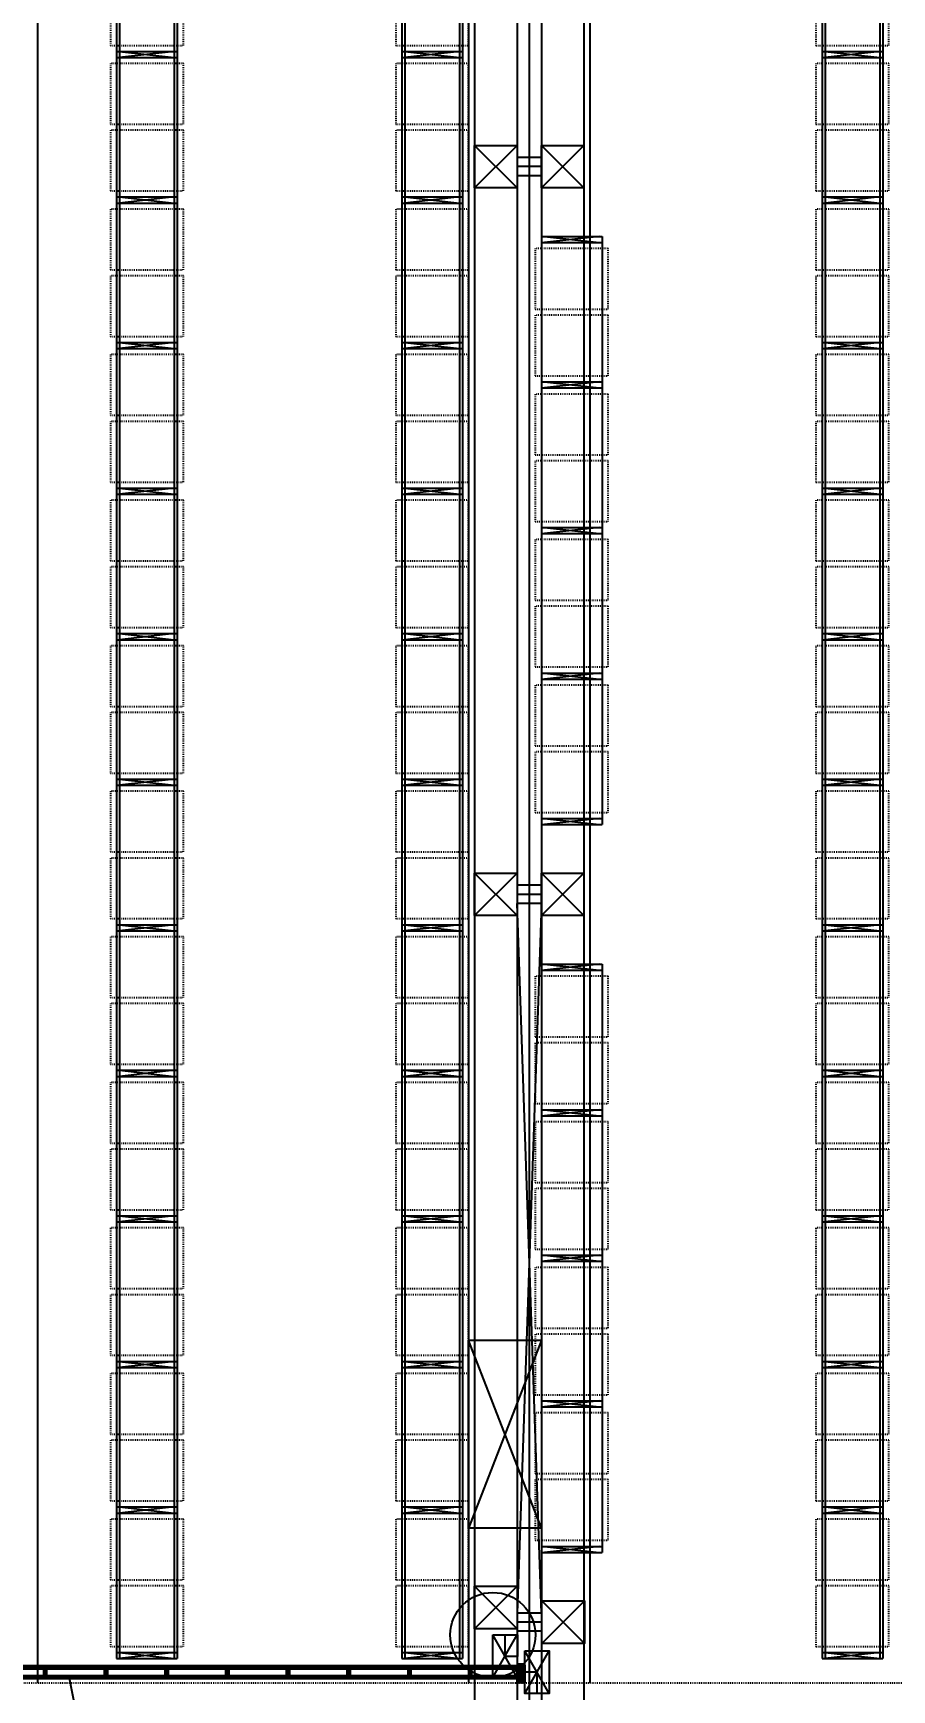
# Model space of a CAD drawing. Header units: millimetres. Extents: x 6622 to 532820, y 3370 to 359312.
# Drawn here: x 472775 to 486925, y 267924 to 295241 of the extents above; entities that cross this region are included whole.
import ezdxf
from ezdxf import colors
from ezdxf.entities.mleader import LeaderData, LeaderLine
from ezdxf.math import Vec2, Vec3

# ---------------------------------------------------------------- set-up
doc = ezdxf.new("R2010")
doc.units = ezdxf.units.MM
doc.linetypes.add('ACAD_ISO03W100', pattern=[30, 12, -18])
doc.styles.get("Standard").update_dxf_attribs({"font": 'txt', "bigfont": 'gbcbig.shx'})

# ---------------------------------------------------------------- blocks, each defined once
blk = doc.blocks.new('货架')
at = {"color": 5}
for p, q in [((213640, 115875), (213640, 112475)), ((213690, 115875), (213690, 112475)), ((214590, 115875), (214590, 112475)), ((214640, 115875), (214640, 112475)), ((213640, 112475), (214640, 112475)), ((213640, 112375), (214640, 112375)), ((213690, 112475), (214590, 112375)), ((214590, 112475), (213690, 112375))]:
    blk.add_line(p, q, dxfattribs=at)
at = {"color": 6}
for p, q in [((213640, 112475), (213640, 85975)), ((213690, 112475), (213690, 85975)), ((214590, 112475), (214590, 85975)), ((214640, 112475), (214640, 85975)), ((213640, 110075), (214640, 110075)), ((213640, 109975), (214640, 109975)), ((213690, 110075), (214590, 109975)), ((214590, 110075), (213690, 109975)), ((213640, 107675), (214640, 107675)), ((213690, 107675), (214590, 107575)), ((214590, 107675), (213690, 107575)), ((213640, 107575), (214640, 107575)), ((213640, 105275), (214640, 105275)), ((213640, 105175), (214640, 105175)), ((213690, 105275), (214590, 105175)), ((214590, 105275), (213690, 105175)), ((213640, 102875), (214640, 102875)), ((213640, 102775), (214640, 102775)), ((213690, 102875), (214590, 102775)), ((214590, 102875), (213690, 102775)), ((213640, 100475), (214640, 100475)), ((213640, 100375), (214640, 100375)), ((213690, 100475), (214590, 100375)), ((214590, 100475), (213690, 100375)), ((213640, 98075), (214640, 98075)), ((213690, 98075), (214590, 97975)), ((214590, 98075), (213690, 97975)), ((213640, 97975), (214640, 97975)), ((213640, 95675), (214640, 95675)), ((213690, 95675), (214590, 95575)), ((214590, 95675), (213690, 95575)), ((213640, 95575), (214640, 95575)), ((213640, 93275), (214640, 93275)), ((213640, 93175), (214640, 93175)), ((213690, 93275), (214590, 93175)), ((214590, 93275), (213690, 93175)), ((213640, 90875), (214640, 90875)), ((213640, 90775), (214640, 90775)), ((213690, 90875), (214590, 90775)), ((214590, 90875), (213690, 90775)), ((213640, 88475), (214640, 88475)), ((213640, 88375), (214640, 88375)), ((213690, 88475), (214590, 88375)), ((214590, 88475), (213690, 88375)), ((213640, 86075), (214640, 86075)), ((213690, 86075), (214590, 85975)), ((214590, 86075), (213690, 85975)), ((213640, 85975), (214640, 85975))]:
    blk.add_line(p, q, dxfattribs=at)
at = {"color": 3, "linetype": 'ACAD_ISO03W100'}
for points in [[(213540, 113575), (213540, 112575), (214740, 112575), (214740, 113575)], [(213540, 112275), (213540, 111275), (214740, 111275), (214740, 112275)], [(213540, 111175), (213540, 110175), (214740, 110175), (214740, 111175)], [(213540, 109875), (213540, 108875), (214740, 108875), (214740, 109875)], [(213540, 108775), (213540, 107775), (214740, 107775), (214740, 108775)], [(213540, 107475), (213540, 106475), (214740, 106475), (214740, 107475)], [(213540, 106375), (213540, 105375), (214740, 105375), (214740, 106375)], [(213540, 105075), (213540, 104075), (214740, 104075), (214740, 105075)], [(213540, 103975), (213540, 102975), (214740, 102975), (214740, 103975)], [(213540, 102675), (213540, 101675), (214740, 101675), (214740, 102675)], [(213540, 101575), (213540, 100575), (214740, 100575), (214740, 101575)], [(213540, 100275), (213540, 99275), (214740, 99275), (214740, 100275)], [(213540, 99175), (213540, 98175), (214740, 98175), (214740, 99175)], [(213540, 97875), (213540, 96875), (214740, 96875), (214740, 97875)], [(213540, 96775), (213540, 95775), (214740, 95775), (214740, 96775)], [(213540, 95475), (213540, 94475), (214740, 94475), (214740, 95475)], [(213540, 94375), (213540, 93375), (214740, 93375), (214740, 94375)], [(213540, 93075), (213540, 92075), (214740, 92075), (214740, 93075)], [(213540, 91975), (213540, 90975), (214740, 90975), (214740, 91975)], [(213540, 90675), (213540, 89675), (214740, 89675), (214740, 90675)], [(213540, 89575), (213540, 88575), (214740, 88575), (214740, 89575)], [(213540, 88275), (213540, 87275), (214740, 87275), (214740, 88275)], [(213540, 87175), (213540, 86175), (214740, 86175), (214740, 87175)]]:
    blk.add_lwpolyline(points, close=True, dxfattribs=at)
blk = doc.blocks.new('梁下货架')
at = {"color": 6}
for p, q in [((104760, 67430), (104760, 57730)), ((104760, 67430), (105760, 67430)), ((104760, 67330), (105760, 67330)), ((104810, 67430), (105710, 67330)), ((105710, 67430), (104810, 67330)), ((105760, 67430), (105760, 57730)), ((104760, 65030), (105760, 65030)), ((104810, 65030), (105710, 64930)), ((105710, 65030), (104810, 64930)), ((104760, 64930), (105760, 64930)), ((104760, 62630), (105760, 62630)), ((104810, 62630), (105710, 62530)), ((105710, 62630), (104810, 62530)), ((104760, 62530), (105760, 62530)), ((104760, 60230), (105760, 60230)), ((104760, 60130), (105760, 60130)), ((104810, 60230), (105710, 60130)), ((105710, 60230), (104810, 60130)), ((104760, 57830), (105760, 57830)), ((104760, 57730), (105760, 57730)), ((104810, 57830), (105710, 57730)), ((105710, 57830), (104810, 57730))]:
    blk.add_line(p, q, dxfattribs=at)
at = {"color": 3, "linetype": 'ACAD_ISO03W100'}
for points in [[(104660, 67230), (104660, 66230), (105860, 66230), (105860, 67230)], [(104660, 66130), (104660, 65130), (105860, 65130), (105860, 66130)], [(104660, 64830), (104660, 63830), (105860, 63830), (105860, 64830)], [(104660, 63730), (104660, 62730), (105860, 62730), (105860, 63730)], [(104660, 62430), (104660, 61430), (105860, 61430), (105860, 62430)], [(104660, 61330), (104660, 60330), (105860, 60330), (105860, 61330)], [(104660, 60030), (104660, 59030), (105860, 59030), (105860, 60030)], [(104660, 58930), (104660, 57930), (105860, 57930), (105860, 58930)]]:
    blk.add_lwpolyline(points, close=True, dxfattribs=at)
blk = doc.blocks.new('A$C03807C4E')
at = {"color": 3, "linetype": 'Continuous', "lineweight": 35}
for p, q in [((90, 260), (0, 260)), ((0, 260), (0, 0)), ((0, 0), (90, 0)), ((5, 190), (5, 225)), ((8, 190), (5, 190)), ((5, 70), (8, 70)), ((5, 35), (5, 70)), ((8, 230), (11, 230)), ((8, 220), (8, 230)), ((11, 220), (8, 220)), ((8, 220), (8, 40)), ((8, 40), (11, 40)), ((8, 30), (8, 40)), ((11, 30), (8, 30)), ((8911, 230), (11, 230)), ((11, 225), (11, 230)), ((11, 190), (11, 225)), ((11, 220), (11, 40)), ((8911, 190), (11, 190)), ((8911, 70), (11, 70)), ((11, 35), (11, 70)), ((11, 30), (11, 35)), ((8911, 30), (11, 30)), ((51, 190), (51, 70)), ((57, 70), (57, 190)), ((82, 70), (82, 190)), ((90, 230), (90, 260)), ((90, 70), (90, 190)), ((90, 0), (90, 30)), ((1011, 190), (1011, 70)), ((1051, 190), (1051, 70)), ((2011, 190), (2011, 70)), ((2051, 190), (2051, 70)), ((3011, 190), (3011, 70)), ((3051, 190), (3051, 70)), ((4011, 190), (4011, 70)), ((4051, 190), (4051, 70)), ((5011, 190), (5011, 70)), ((5051, 190), (5051, 70)), ((6011, 190), (6011, 70)), ((6051, 190), (6051, 70)), ((7011, 190), (7011, 70)), ((7051, 190), (7051, 70)), ((8011, 190), (8011, 70)), ((8051, 190), (8051, 70)), ((8832, 260), (8832, 230)), ((8922, 260), (8832, 260)), ((8832, 190), (8832, 70)), ((8832, 30), (8832, 0)), ((8832, 0), (8922, 0)), ((8840, 190), (8840, 70)), ((8865, 190), (8865, 70)), ((8871, 190), (8871, 70)), ((8911, 230), (8914, 230)), ((8911, 225), (8911, 230)), ((8911, 190), (8911, 225)), ((8911, 40), (8911, 220)), ((8914, 220), (8911, 220)), ((8911, 35), (8911, 70)), ((8911, 40), (8914, 40)), ((8911, 30), (8911, 35)), ((8914, 30), (8911, 30)), ((8914, 230), (8914, 220)), ((8914, 40), (8914, 220)), ((8917, 190), (8914, 190)), ((8914, 70), (8917, 70)), ((8914, 40), (8914, 30)), ((8917, 225), (8917, 190)), ((8917, 70), (8917, 35)), ((8922, 0), (8922, 260))]:
    blk.add_line(p, q, dxfattribs=at)
for centre, start, end in [((10, 225), 113.5782, 180), ((10, 35), 180, 246.4218), ((8912, 225), 0, 66.4218), ((8912, 35), 293.5782, 0)]:
    blk.add_arc(centre, 5, start, end, dxfattribs=at)

msp = doc.modelspace()

# ---------------------------------------------------------------- linework, layer by layer
at = {"color": 1}
for p, q in [((480049.961, 329042.777), (480049.961, 259042.777)), ((481850, 329040), (481850, 259040))]:
    msp.add_line(p, q, dxfattribs=at)
at = {"color": 4}
for p, q in [((480750, 329040), (480750, 259040)), ((480950, 329040), (480950, 259040)), ((481150, 329040), (481150, 259040)), ((481150, 293190), (480750, 293190)), ((481150, 293040), (480750, 293040)), ((481150, 292890), (480750, 292890)), ((481150, 281190), (480750, 281190)), ((481150, 281040), (480750, 281040)), ((481150, 280890), (480750, 280890)), ((481150, 269190), (480750, 280890)), ((481150, 280890), (480750, 269190)), ((481150, 269190), (480750, 269190)), ((481150, 269040), (480750, 269040)), ((481150, 268890), (480750, 268890))]:
    msp.add_line(p, q, dxfattribs=at)
at = {"color": 2}
for p, q in [((472850, 268040), (472850, 318040)), ((479950, 318040), (479950, 268040)), ((481950, 318040), (481950, 268040))]:
    msp.add_line(p, q, dxfattribs=at)
at = {"color": 0}
for p, q in [((480750, 292690), (480050, 293390)), ((480050, 292690), (480750, 293390)), ((481850, 292690), (481150, 293390)), ((481150, 292690), (481850, 293390)), ((480750, 280690), (480050, 281390)), ((480050, 280690), (480750, 281390)), ((481850, 280690), (481150, 281390)), ((481150, 280690), (481850, 281390)), ((481150, 270590), (479950, 273690)), ((481150, 273690), (479950, 270590)), ((480750, 268931.464), (480050, 269631.464)), ((480050, 268931.464), (480750, 269631.464)), ((481860.006, 268690), (481160.006, 269390)), ((481160.006, 268690), (481860.006, 269390)), ((480750, 268129.123), (480350, 268829.123)), ((480350, 268129.123), (480750, 268829.123)), ((481276.034, 267865.989), (480876.034, 268565.989)), ((480876.034, 267865.989), (481276.034, 268565.989))]:
    msp.add_line(p, q, dxfattribs=at)
at = {"color": 2, "linetype": 'ACAD_ISO03W100'}
msp.add_line((388950, 268040), (517950, 268040), dxfattribs=at)
at = {"color": 0}
for points in [[(480050, 293390), (480750, 293390), (480750, 292690), (480050, 292690)], [(481150, 293390), (481850, 293390), (481850, 292690), (481150, 292690)], [(480050, 281390), (480750, 281390), (480750, 280690), (480050, 280690)], [(481150, 281390), (481850, 281390), (481850, 280690), (481150, 280690)], [(479950, 273690), (481150, 273690), (481150, 270590), (479950, 270590)], [(480050, 269631.464), (480750, 269631.464), (480750, 268931.464), (480050, 268931.464)], [(481160.006, 269390), (481860.006, 269390), (481860.006, 268690), (481160.006, 268690)], [(480350, 268829.123), (480750, 268829.123), (480750, 268129.123), (480350, 268129.123)], [(480553.782, 268829.123), (480753.782, 268829.123), (480753.782, 268474.485), (480553.782, 268474.485)], [(480876.034, 268565.989), (481276.034, 268565.989), (481276.034, 267865.989), (480876.034, 267865.989)], [(480750, 268328.997), (480876.034, 268328.997), (480876.034, 268040), (480750, 268040)], [(480876.034, 268220.627), (481076.034, 268220.627), (481076.034, 267865.989), (480876.034, 267865.989)]]:
    msp.add_lwpolyline(points, close=True, dxfattribs=at)
msp.add_circle((480350, 268829.123), 700.808, dxfattribs=at)

# ---------------------------------------------------------------- block references
for name, p in [('货架', (260510, 182465)), ('货架', (265210, 182465)), ('货架', (272135, 182465)), ('梁下货架', (376390, 224460)), ('梁下货架', (376390, 212460))]:
    msp.add_blockref(name, p, dxfattribs=at)
at = {"color": 3}
msp.add_blockref('A$C03807C4E', (471941.129, 268082.336), dxfattribs=at)

# ---------------------------------------------------------------- leaders
ml = msp.add_multileader_mtext('Standard', dxfattribs=at)
ml.set_content('高空电缆托架', color=3)
ml.set_leader_properties()
ml.build(insert=Vec2(0, 0))
ml.multileader.update_dxf_attribs({"text_right_attachment_type": 6, "dogleg_length": 0.36})
ctx = ml.context
ctx.base_point, ctx.char_height, ctx.plane_origin = Vec3(473732.294, 266265.473), 400, Vec3(472833.125, 267227.366)
ctx.right_attachment = 6
notes = []
notes.append((ctx, [(0, (1, 1, 0), (473731.934, 266265.473), (1, 0), 0.36, [(0, [(473364.4, 268152.336)], 0, [])])]))
ctx.mtext.insert, ctx.mtext.flow_direction = Vec3(473734.294, 266478.708), 5
for ctx, leaders in notes:
    for number, flags, end, landing, length, lines in leaders:
        leader = LeaderData()
        leader.index, (leader.has_last_leader_line, leader.has_dogleg_vector, leader.attachment_direction) = number, flags
        leader.last_leader_point, leader.dogleg_vector, leader.dogleg_length = Vec3(end), Vec3(landing), length
        for number, points, colour, breaks in lines:
            line = LeaderLine()
            line.index, line.vertices, line.color, line.breaks = number, Vec3.list(points), colors.encode_raw_color(colour), breaks
            leader.lines.append(line)
        ctx.leaders.append(leader)

doc.saveas('drawing.dxf')
